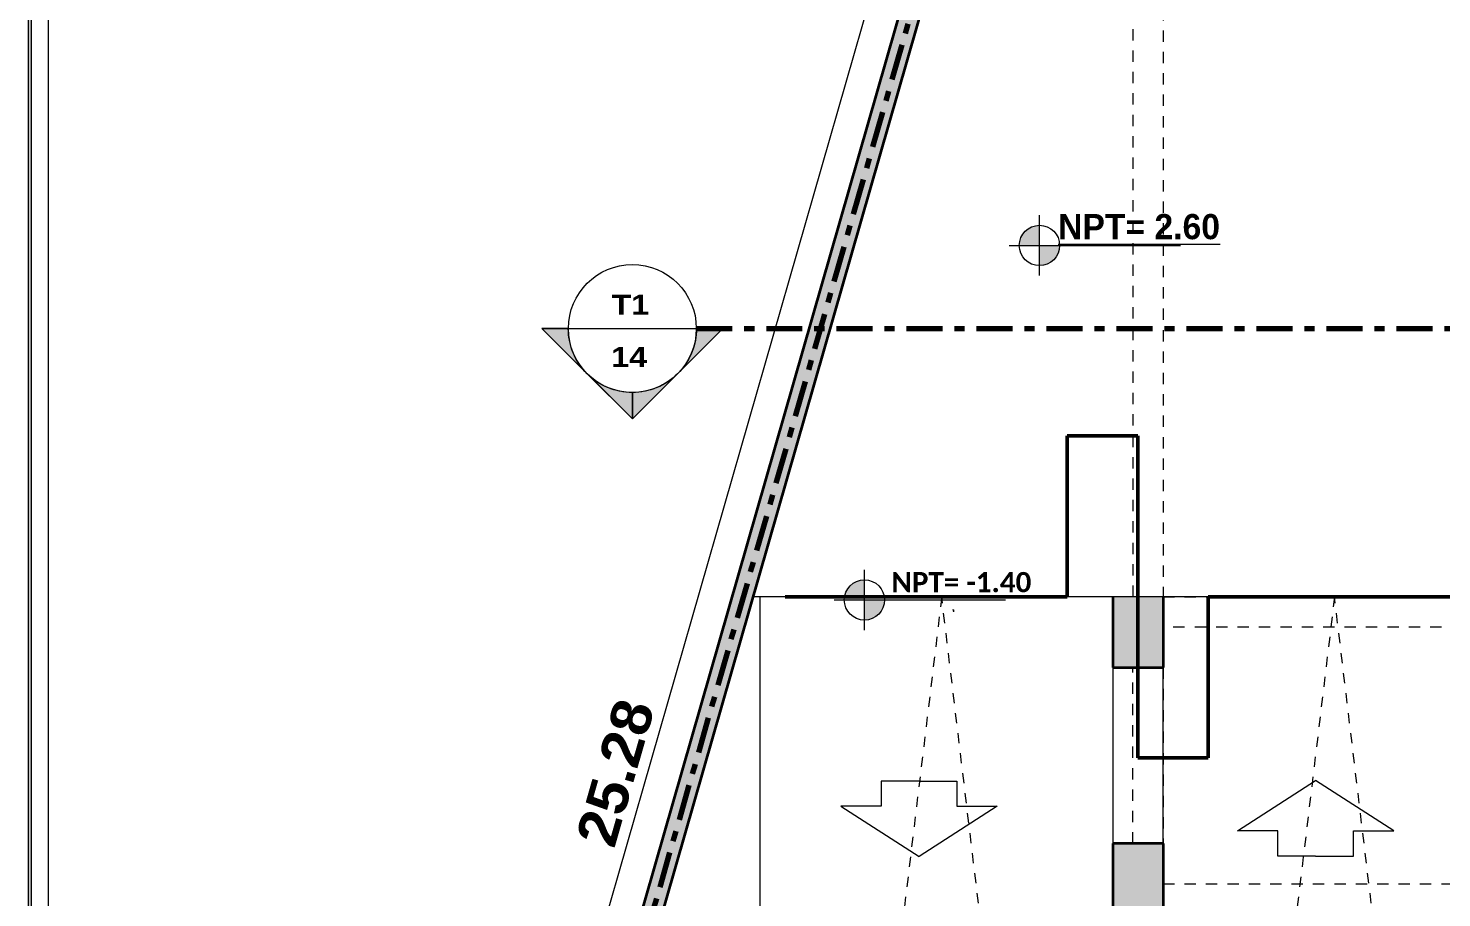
# Model space of a CAD drawing. Header units: metres. Extents: x -144 to 1000, y -717 to 29.
# Drawn here: x 163 to 177.04, y -560.25 to -551.62 of the extents above; entities that cross this region are included whole.
import ezdxf

# ---------------------------------------------------------------- set-up
doc = ezdxf.new("R2010")
doc.units = ezdxf.units.M
for name, pattern in [('Basculante', [0.11625, 0.075, -0.04125]), ('basculante modificado', [0.18, 0.1125, -0.0675]), ('Dash Dot 3_16_', [0.595313, 0.357187, -0.119063, 0, -0.119063])]:
    doc.linetypes.add(name, pattern=pattern)
doc.layers.get('0').update_dxf_attribs({"color": 1})
for name, color, linetype, lineweight in [('A-ANNO-DIMS', 1, 'Continuous', 9), ('A-DETL', 1, 'Continuous', 9), ('A-DETL-GENF', 1, 'Continuous', 9), ('A-DETL-THIN', 1, 'Continuous', 9), ('A-FLOR', 2, 'Continuous', 9), ('A-WALL', 4, 'Continuous', 9), ('G-ANNO-DIMS', 1, 'Continuous', 9), ('G-ANNO-SYMB', 1, 'Continuous', 9), ('G-ANNO-TTLB', 3, 'Continuous', 18), ('G-IMPT', 1, 'Continuous', 9), ('S-COLS', 7, 'Continuous', 9)]:
    doc.layers.add(name, color=color, linetype=linetype, lineweight=lineweight)
doc.layers.add('A-WALL-PATT', color=7, linetype='Continuous', lineweight=35, true_color=0x9c9c9c)
doc.styles.add('Arial Black', font='', dxfattribs={"height": 0.15})
doc.styles.add('Britannic Bold_B', font='', dxfattribs={"width": 0.7})
doc.styles.add('Britannic Bold_B_2', font='', dxfattribs={"width": 1.1, "height": 0.009})
doc.styles.add('Calibri_B', font='calibrib.ttf', dxfattribs={"height": 0.165})
doc.styles.get('Arial Black').set_extended_font_data('Arial Black')
doc.styles.get('Britannic Bold_B').set_extended_font_data('Britannic Bold', bold=True)
doc.styles.get('Britannic Bold_B_2').set_extended_font_data('Britannic Bold', bold=True)

# ---------------------------------------------------------------- blocks, each defined once
blk = doc.blocks.new('tarjeta de nathalie 00')
at = {"layer": 'G-IMPT', "lineweight": 9}
h = blk.add_hatch(color=3, dxfattribs=at)
h.paths.add_polyline_path([(-145.23888, -717.38489), (-145.21019, -717.38489), (-145.21019, -716.89355), (-145.21019, -716.79934), (-145.23888, -716.79934), (-145.23888, -716.89379)])
h.paths.add_polyline_path([(-145.20996, -716.7991), (-145.20996, -717.3851), (-145.2392, -717.3851), (-145.2392, -716.7991)])
h.paths.add_polyline_path([(-145.23902, -717.3868), (-145.20826, -717.3868), (-145.20826, -716.7974), (-145.2392, -716.7974), (-146.09866, -716.7974), (-146.09866, -717.3868)])
h.paths.add_polyline_path([(-145.20795, -716.79707), (-145.20795, -717.3871), (-146.09898, -717.3871), (-146.09898, -716.79707)])
at = {"layer": 'G-ANNO-TTLB'}
for p, q in [((-146.09898, -716.79707), (-146.09898, -717.3871)), ((-146.09898, -716.79707), (-146.09898, -717.38713)), ((-146.09866, -717.3868), (-146.09866, -716.7974)), ((-146.09696, -717.3851), (-146.09696, -716.7991))]:
    blk.add_line(p, q, dxfattribs=at)
blk = doc.blocks.new('Q')
at = {"layer": 'A-WALL-PATT', "true_color": 0x747474}
for points in [[(176.128, -495.755), (178.989, -485.798), (178.773, -485.826), (175.92, -495.755)], [(172.566, -508.149), (176.128, -495.755), (175.92, -495.755), (172.374, -508.094)]]:
    blk.add_hatch(color=8, dxfattribs=at).paths.add_polyline_path(points)
at = {"layer": 'G-ANNO-DIMS'}
h = blk.add_hatch(color=256, dxfattribs=at)
edge = h.paths.add_edge_path()
edge.add_line((178.97, -492.266), (178.77, -492.266))
edge.add_arc((178.97, -492.266), 0.2, 90, 180, ccw=False)
edge.add_line((178.97, -492.066), (178.97, -492.266))
h = blk.add_hatch(color=256, dxfattribs=at)
edge = h.paths.add_edge_path()
edge.add_line((178.97, -492.266), (179.17, -492.266))
edge.add_arc((178.97, -492.266), 0.2, 270, 360, ccw=False)
edge.add_line((178.97, -492.466), (178.97, -492.266))
h = blk.add_hatch(color=256, dxfattribs=at)
edge = h.paths.add_edge_path()
edge.add_line((177.232, -495.786), (177.032, -495.786))
edge.add_arc((177.232, -495.786), 0.2, 90, 180, ccw=False)
edge.add_line((177.232, -495.586), (177.232, -495.786))
h = blk.add_hatch(color=256, dxfattribs=at)
edge = h.paths.add_edge_path()
edge.add_line((177.232, -495.786), (177.432, -495.786))
edge.add_arc((177.232, -495.786), 0.2, 270, 360, ccw=False)
edge.add_line((177.232, -495.986), (177.232, -495.786))
at = {"layer": 'G-ANNO-SYMB', "extrusion": (0, 0, -1)}
h = blk.add_hatch(color=256, dxfattribs=at)
edge = h.paths.add_edge_path()
edge.add_arc((-174.928, -493.091), 0.636, 317.9216, 360)
edge.add_line((-174.292, -493.091), (-174.03, -493.091))
edge.add_line((-174.03, -493.091), (-174.456, -493.517))
h = blk.add_hatch(color=256, dxfattribs=at)
edge = h.paths.add_edge_path()
edge.add_line((-175.4, -493.517), (-175.826, -493.091))
edge.add_line((-175.826, -493.091), (-175.563, -493.091))
edge.add_arc((-174.928, -493.091), 0.636, 180, 222.0784)
h = blk.add_hatch(color=256, dxfattribs=at)
edge = h.paths.add_edge_path()
edge.add_line((-174.479, -493.54), (-174.928, -493.989))
edge.add_line((-174.928, -493.989), (-174.928, -493.726))
edge.add_arc((-174.928, -493.091), 0.635, 270, 315)
h = blk.add_hatch(color=256, dxfattribs=at)
edge = h.paths.add_edge_path()
edge.add_arc((-174.928, -493.091), 0.635, 225, 270)
edge.add_line((-174.928, -493.726), (-174.928, -493.989))
edge.add_line((-174.928, -493.989), (-175.377, -493.54))
at = {"layer": 'S-COLS', "true_color": 0x5b5b5b}
h = blk.add_hatch(color=251, dxfattribs=at)
h.paths.add_polyline_path([(179.699, -506.606), (180.199, -506.606), (180.199, -505.706), (179.699, -505.706), (179.699, -505.857)])
h.paths.add_polyline_path([(197.998, -506.606), (197.998, -505.706), (197.498, -505.706), (197.498, -506.606)])
h.paths.add_polyline_path([(187.899, -506.606), (187.899, -505.706), (187.399, -505.706), (187.399, -506.606), (187.851, -506.606)])
h.paths.add_polyline_path([(193.699, -498.906), (194.199, -498.905), (194.199, -495.756), (193.699, -495.756), (193.699, -498.669)])
h.paths.add_polyline_path([(180.198, -498.906), (180.199, -498.906), (180.198, -498.206), (179.699, -498.206), (179.699, -498.906)])
h.paths.add_polyline_path([(187.899, -498.906), (187.899, -498.006), (187.399, -498.006), (187.399, -498.906), (187.851, -498.906)])
h.paths.add_polyline_path([(183.598, -498.906), (185.599, -498.906), (185.598, -498.406), (183.898, -498.406), (183.898, -496.256), (185.599, -496.256), (185.598, -495.756), (183.598, -495.756), (183.598, -498.669)])
h.paths.add_polyline_path([(197.599, -498.906), (197.999, -498.905), (197.999, -498.206), (197.599, -498.206), (197.599, -498.905)])
h.paths.add_polyline_path([(187.399, -496.656), (187.899, -496.656), (187.899, -495.756), (187.399, -495.756), (187.399, -496.272)])
h.paths.add_polyline_path([(180.198, -496.456), (180.198, -495.755), (179.698, -495.755), (179.698, -496.456)])
h.paths.add_polyline_path([(197.999, -496.456), (197.999, -495.755), (197.599, -495.756), (197.599, -496.456)])
h.paths.add_polyline_path([(197.499, -487.756), (197.999, -487.756), (197.999, -486.856), (197.499, -486.856)])
at = {"layer": 'A-ANNO-DIMS', "color": 5, "true_color": 0x0000ff}
blk.add_line((171.523, -509.879), (178.503, -485.587), dxfattribs=at)
at = {"layer": 'A-DETL', "color": 7, "linetype": 'Dash Dot 3_16_', "lineweight": 70}
blk.add_line((171.938, -509.998), (178.919, -485.706), dxfattribs=at)
at = {"layer": 'A-DETL', "color": 7, "linetype": 'basculante modificado'}
for p, q in [((179.899, -495.755), (179.899, -487.156)), ((180.199, -487.156), (180.199, -495.756)), ((180.199, -495.756), (183.599, -495.756)), ((183.599, -496.056), (180.198, -496.056)), ((179.898, -498.205), (179.898, -496.456)), ((180.198, -496.456), (180.198, -498.205)), ((180.198, -498.606), (183.599, -498.606))]:
    blk.add_line(p, q, dxfattribs=at)
at = {"layer": 'A-DETL', "color": 7, "lineweight": 50}
for p, q in [((179.245, -495.755), (179.245, -494.155)), ((179.245, -494.155), (179.945, -494.155)), ((179.945, -494.155), (179.945, -497.355)), ((176.445, -495.755), (179.245, -495.755)), ((180.645, -497.355), (180.645, -495.755)), ((180.645, -495.755), (184.045, -495.755)), ((179.945, -497.355), (180.645, -497.355))]:
    blk.add_line(p, q, dxfattribs=at)
at = {"layer": 'A-DETL', "color": 9, "linetype": 'Basculante', "true_color": 0xc0c0c0}
for p, q in [((177.999, -495.755), (176.299, -509.916)), ((179.699, -509.916), (177.999, -495.755)), ((181.899, -495.755), (180.199, -509.916)), ((183.598, -509.916), (181.899, -495.755))]:
    blk.add_line(p, q, dxfattribs=at)
at = {"layer": 'A-DETL-GENF'}
for p, q in [((177.774, -497.584), (177.399, -497.584)), ((177.399, -497.584), (177.399, -497.834)), ((177.774, -497.584), (178.149, -497.584)), ((178.149, -497.584), (178.149, -497.834)), ((180.937, -498.079), (181.712, -497.579)), ((182.487, -498.079), (181.712, -497.579)), ((177.399, -497.834), (176.999, -497.834)), ((176.999, -497.834), (177.774, -498.334)), ((178.549, -497.834), (177.774, -498.334)), ((178.149, -497.834), (178.549, -497.834)), ((181.337, -498.079), (180.937, -498.079)), ((181.337, -498.329), (181.337, -498.079)), ((182.087, -498.329), (182.087, -498.079)), ((182.087, -498.079), (182.487, -498.079)), ((181.712, -498.329), (181.337, -498.329)), ((181.712, -498.329), (182.087, -498.329))]:
    blk.add_line(p, q, dxfattribs=at)
at = {"layer": 'A-DETL-THIN'}
for p, q in [((178.12, -495.905), (178.114, -495.881)), ((178.12, -495.905), (178.12, -495.885)), ((179.698, -496.456), (179.698, -498.205)), ((180.198, -496.456), (179.698, -496.456)), ((180.198, -498.205), (180.198, -496.456)), ((179.698, -498.205), (180.198, -498.205))]:
    blk.add_line(p, q, dxfattribs=at)
at = {"layer": 'A-FLOR'}
for p, q in [((197.599, -495.755), (176.128, -495.755)), ((176.198, -505.015), (176.198, -495.755))]:
    blk.add_line(p, q, dxfattribs=at)
at = {"layer": 'A-WALL', "lineweight": 35}
for p, q in [((172.374, -508.094), (178.833, -485.617)), ((172.566, -508.149), (178.989, -485.798))]:
    blk.add_line(p, q, dxfattribs=at)
at = {"layer": 'G-ANNO-DIMS'}
for p, q in [((178.97, -492.566), (178.97, -491.966)), ((178.67, -492.266), (180.37, -492.266)), ((177.232, -496.086), (177.232, -495.486)), ((176.932, -495.786), (178.632, -495.786))]:
    blk.add_line(p, q, dxfattribs=at)
for centre in [(178.97, -492.266), (177.232, -495.786)]:
    blk.add_circle(centre, 0.2, dxfattribs=at)
at = {"layer": 'G-ANNO-SYMB', "lineweight": 18, "extrusion": (0, 0, -1)}
for p, q in [((174.928, -493.989), (174.03, -493.091)), ((174.293, -493.091), (174.03, -493.091)), ((174.456, -493.517), (174.03, -493.091)), ((174.03, -493.091), (174.292, -493.091)), ((174.928, -493.989), (175.826, -493.091)), ((175.826, -493.091), (175.4, -493.517)), ((175.563, -493.091), (175.826, -493.091)), ((175.563, -493.091), (175.826, -493.091)), ((174.928, -493.989), (174.479, -493.54)), ((175.377, -493.54), (174.928, -493.989)), ((174.928, -493.726), (174.928, -493.989)), ((174.928, -493.989), (174.928, -493.726))]:
    blk.add_line(p, q, dxfattribs=at)
at = {"layer": 'G-ANNO-SYMB', "lineweight": 18}
blk.add_line((174.293, -493.091), (175.563, -493.091), dxfattribs=at)
at = {"layer": 'G-ANNO-SYMB', "linetype": 'Dash Dot 3_16_', "lineweight": 70}
blk.add_line((175.563, -493.091), (184.832, -493.091), dxfattribs=at)
at = {"layer": 'G-ANNO-SYMB', "lineweight": 18, "extrusion": (0, 0, -1)}
for radius, start, end in [(0.635, 0, 180), (0.636, 317.9216, 0), (0.635, 180, 0), (0.636, 180, 222.0784), (0.635, 270, 315), (0.635, 225, 270)]:
    blk.add_arc((-174.928, -493.091), radius, start, end, dxfattribs=at)
at = {"layer": 'S-COLS', "lineweight": 35}
for p, q in [((179.698, -495.755), (179.698, -496.456)), ((180.198, -495.755), (180.198, -496.456)), ((179.698, -496.456), (180.198, -496.456)), ((180.199, -498.206), (179.699, -498.206)), ((179.699, -498.206), (179.699, -498.906)), ((180.199, -498.206), (180.199, -498.906))]:
    blk.add_line(p, q, dxfattribs=at)
at = {"layer": 'A-ANNO-DIMS', "color": 5, "true_color": 0x0000ff, "insert": (174.362, -498.153), "char_height": 0.4, "width": 1.40028, "attachment_point": 1, "rotation": 73.9667, "line_spacing_factor": 1.000203, "style": 'Britannic Bold_B_2'}
blk.add_mtext('25.28', dxfattribs=at)
at = {"layer": 'G-ANNO-DIMS', "style": 'Britannic Bold_B'}
blk.add_text('%%UNPT= 2.60', height=0.25, dxfattribs=at).set_placement((179.155, -492.204))
at = {"layer": 'G-ANNO-DIMS', "color": 5, "true_color": 0x0000ff, "style": 'Calibri_B'}
blk.add_text('%%UNPT= -1.40', height=0.2, dxfattribs=at).set_placement((177.5, -495.709))
at = {"layer": 'G-ANNO-SYMB', "style": 'Arial Black'}
for s, p in [('T1', (174.721, -492.954)), ('14', (174.718, -493.474))]:
    blk.add_text(s, height=0.2, dxfattribs=at).set_placement(p)

msp = doc.modelspace()

# ---------------------------------------------------------------- block references
at = {"xscale": 99.43160266323505, "yscale": 99.43160266323505, "zscale": 99.43160266323505}
msp.add_blockref('tarjeta de nathalie 00', (14689.86, 70741.827), dxfattribs=at)

# ---------------------------------------------------------------- next in the draw order: block references
at = {"color": 3}
msp.add_blockref('Q', (-5.926, -61.506), dxfattribs=at)

doc.saveas('drawing.dxf')
